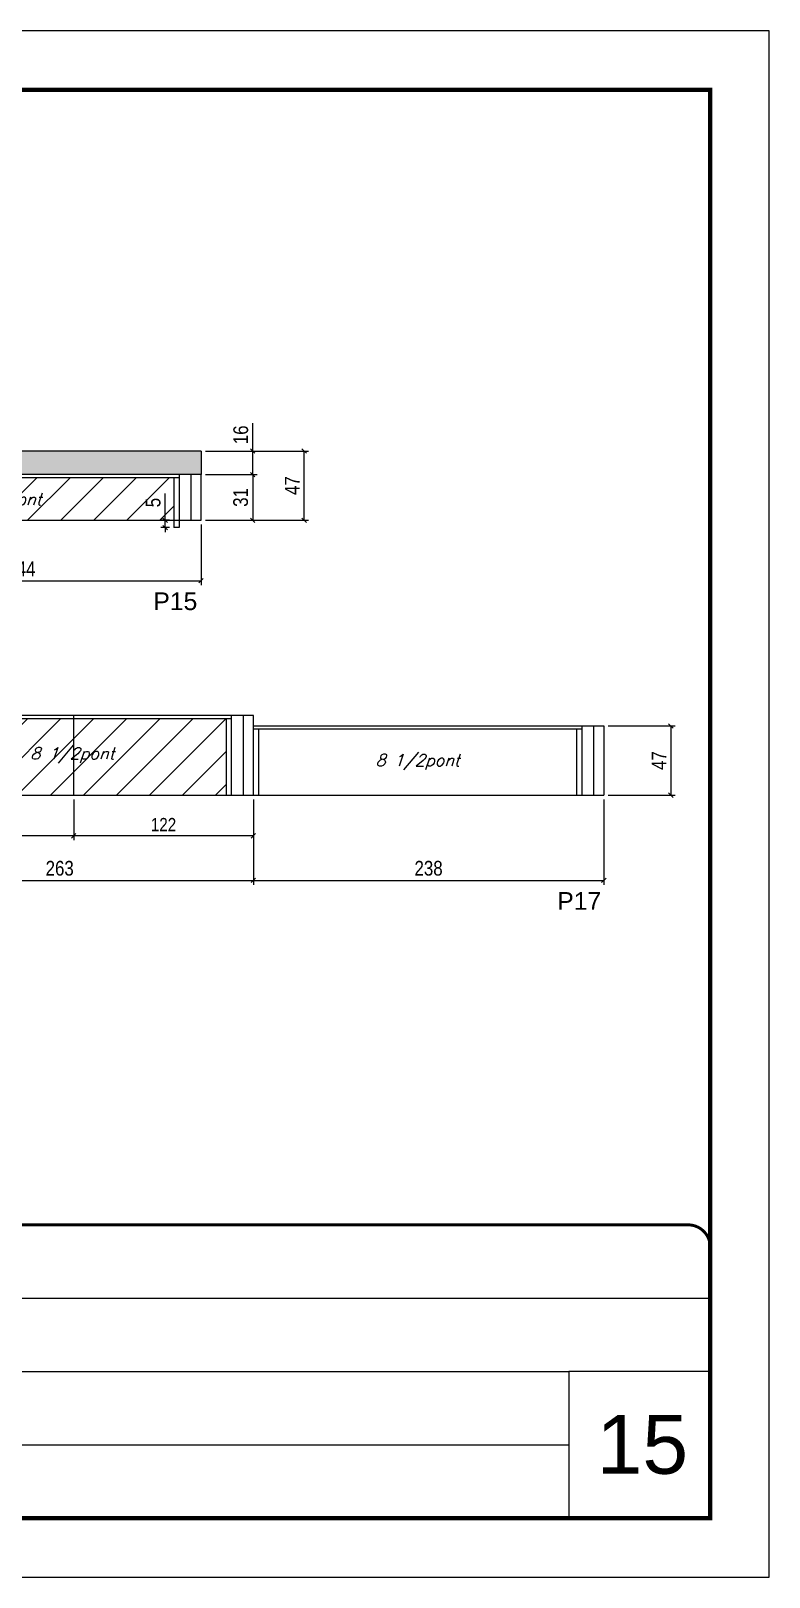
# Model space of a CAD drawing. Extents: x 3330 to 22105, y 1197 to 30204.
# Drawn here: x 7497 to 7998, y 25317 to 26367 of the extents above; entities that cross this region are included whole.
import ezdxf

# ---------------------------------------------------------------- set-up
doc = ezdxf.new("R2010")
doc.units = 0
doc.linetypes.add('CONTINUO', pattern=[0])
doc.linetypes.add('DASHED', pattern=[0.75, 0.5, -0.25])
for name, color, linetype in [('5', 5, 'Continuous'), ('COTA', 241, 'Continuous'), ('Painéis', 200, 'Continuous'), ('SARR_2.2x7', 40, 'Continuous'), ('SARR_3.5x7', 81, 'Continuous'), ('texto', 7, 'Continuous')]:
    doc.layers.add(name, color=color, linetype=linetype)
for name, color, linetype, lineweight in [('CARIMBO', 255, 'Continuous', 9), ('Folhas', 255, 'Continuous', 9), ('Hachura', 251, 'Continuous', 9), ('SARRAFO DE PRESSAO', 251, 'DASHED', 9)]:
    doc.layers.add(name, color=color, linetype=linetype, lineweight=lineweight)
doc.styles.add('ARIAL', font='arial.ttf')
doc.styles.add('COTA TECNICA', font='techl___.ttf', dxfattribs={"height": 10})
doc.styles.add('COTA TECNICA-50', font='techl___.ttf', dxfattribs={"height": 9})
doc.styles.add('Romans', font='romans.shx')
doc.styles.get("Standard").update_dxf_attribs({"font": 'arial.ttf'})
doc.dimstyles.new('COTA PAINEL-50', dxfattribs={"dimtxt": 9, "dimasz": 3, "dimexe": 3, "dimexo": 3, "dimgap": 3, "dimtad": 1, "dimdec": 1, "dimzin": 12, "dimdsep": 46, "dimtxsty": 'COTA TECNICA-50', "dimblk1": 'OBLIQUE', "dimblk2": 'OBLIQUE', "dimsah": 1, "dimcen": 0.9, "dimclrd": 4, "dimclre": 4, "dimclrt": 240, "dimadec": 1, "dimazin": 3, "dimtfac": 1, "dimtdec": 1, "dimtmove": 0, "dimatfit": 3, "dimfxl": 1, "dimtolj": 1, "dimtzin": 12, "dimarcsym": 0})
doc.dimstyles.new('PAINEL', dxfattribs={"dimtxt": 10, "dimasz": 3, "dimexe": 3, "dimexo": 3, "dimgap": 3, "dimtad": 1, "dimdec": 1, "dimzin": 12, "dimdsep": 46, "dimtxsty": 'COTA TECNICA', "dimblk1": 'OBLIQUE', "dimblk2": 'OBLIQUE', "dimsah": 1, "dimcen": 0.9, "dimclrd": 4, "dimclre": 4, "dimclrt": 240, "dimadec": 1, "dimazin": 3, "dimtfac": 1, "dimtdec": 1, "dimtmove": 0, "dimatfit": 3, "dimfxl": 1, "dimtolj": 1, "dimtzin": 12, "dimarcsym": 0})

# ---------------------------------------------------------------- blocks, each defined once
blk = doc.blocks.new('9999999999')
at = {"color": 30, "linetype": 'CONTINUO'}
for p, q in [((98564.6, 34379.6), (99584, 34379.6)), ((98564.6, 34329.8), (99488, 34329.8)), ((99584, 34329.8), (99488, 34329.8)), ((99488, 34329.8), (99488, 34230.2)), ((98564.6, 34280), (99488, 34280))]:
    blk.add_line(p, q, dxfattribs=at)
at = {"color": 30, "linetype": 'CONTINUO', "const_width": 2}
blk.add_lwpolyline([(99584, 34230.2), (99584, 34414.4, 0.414214), (99569, 34429.4), (98229, 34429.4, 0.414214), (98214, 34414.4), (98214, 34245.2, 0.414214), (98229, 34230.2), (99584, 34230.2)], format="xyb", dxfattribs=at)
at = {"layer": 'Folhas'}
blk.add_lwpolyline([(98139, 34190.2), (99624, 34190.2), (99624, 35240.2), (98139, 35240.2)], close=True, dxfattribs=at)
at = {"layer": 'Folhas', "color": 30, "const_width": 3}
blk.add_lwpolyline([(98214, 34230.2), (99584, 34230.2), (99584, 35200.2), (98214, 35200.2)], close=True, dxfattribs=at)
blk = doc.blocks.new('_Oblique')
at = {"color": 0, "linetype": 'ByBlock', "lineweight": -2}
blk.add_line((-0.5, -0.5), (0.5, 0.5), dxfattribs=at)
blk = doc.blocks.new('*D3239')
at = {"layer": 'COTA', "color": 4, "linetype": 'ByBlock', "lineweight": -2, "transparency": 16777216}
for p, q in [((7612.5, 26032.1), (7612.5, 25991)), ((7368.5, 26027.1), (7368.5, 25991)), ((7368.5, 25994), (7612.5, 25994))]:
    blk.add_line(p, q, dxfattribs=at)
at = {"layer": 'Defpoints', "color": 0, "linetype": 'ByBlock', "transparency": 16777216}
for p in [(7368.5, 26030.1), (7612.5, 26035.1), (7612.5, 25994)]:
    blk.add_point(p, dxfattribs=at)
at = {"layer": 'COTA', "color": 4, "linetype": 'ByBlock', "lineweight": -2, "transparency": 16777216, "xscale": 3, "yscale": 3, "zscale": 3, "rotation": 180}
blk.add_blockref('_Oblique', (7368.5, 25994), dxfattribs=at)
at = {"layer": 'COTA', "color": 4, "linetype": 'ByBlock', "lineweight": -2, "transparency": 16777216, "xscale": 3, "yscale": 3, "zscale": 3}
blk.add_blockref('_Oblique', (7612.5, 25994), dxfattribs=at)
at = {"layer": 'COTA', "color": 240, "linetype": 'ByBlock', "transparency": 16777216, "insert": (7490.5, 26002.1), "char_height": 10, "attachment_point": 5, "style": 'COTA TECNICA'}
blk.add_mtext('\\A1;244', dxfattribs=at)
blk = doc.blocks.new('*D3240')
at = {"layer": 'COTA', "color": 4, "linetype": 'ByBlock', "lineweight": -2, "transparency": 16777216}
for p, q in [((7647.6, 26082.1), (7647.6, 26101.1)), ((7615.5, 26082.1), (7650.6, 26082.1)), ((7647.6, 26066.1), (7647.6, 26082.1)), ((7615.5, 26066.1), (7650.6, 26066.1))]:
    blk.add_line(p, q, dxfattribs=at)
at = {"layer": 'Defpoints', "color": 0, "linetype": 'ByBlock', "transparency": 16777216}
for p in [(7612.5, 26082.1), (7647.6, 26082.1), (7612.5, 26066.1)]:
    blk.add_point(p, dxfattribs=at)
at = {"layer": 'COTA', "color": 4, "linetype": 'ByBlock', "lineweight": -2, "transparency": 16777216, "xscale": 3, "yscale": 3, "zscale": 3}
for p, rotation in [((7647.6, 26082.1), 90), ((7647.6, 26066.1), 270)]:
    blk.add_blockref('_Oblique', p, dxfattribs=dict(at, rotation=rotation))
at = {"layer": 'COTA', "color": 240, "linetype": 'ByBlock', "transparency": 16777216, "insert": (7639.5, 26093.1), "char_height": 10, "attachment_point": 5, "rotation": 90, "style": 'COTA TECNICA'}
blk.add_mtext('\\A1;16', dxfattribs=at)
blk = doc.blocks.new('*D3241')
at = {"layer": 'COTA', "color": 4, "linetype": 'ByBlock', "lineweight": -2, "transparency": 16777216}
for p, q in [((7526, 25845.4), (7526, 25817.8)), ((7648, 25845.4), (7648, 25817.8)), ((7648, 25820.8), (7526, 25820.8))]:
    blk.add_line(p, q, dxfattribs=at)
at = {"layer": 'Defpoints', "color": 0, "linetype": 'ByBlock', "transparency": 16777216}
for p in [(7526, 25848.4), (7648, 25848.4), (7526, 25820.8)]:
    blk.add_point(p, dxfattribs=at)
at = {"layer": 'COTA', "color": 4, "linetype": 'ByBlock', "lineweight": -2, "transparency": 16777216, "xscale": 3, "yscale": 3, "zscale": 3, "rotation": 180}
blk.add_blockref('_Oblique', (7526, 25820.8), dxfattribs=at)
at = {"layer": 'COTA', "color": 4, "linetype": 'ByBlock', "lineweight": -2, "transparency": 16777216, "xscale": 3, "yscale": 3, "zscale": 3}
blk.add_blockref('_Oblique', (7648, 25820.8), dxfattribs=at)
at = {"layer": 'COTA', "color": 240, "linetype": 'ByBlock', "transparency": 16777216, "insert": (7587, 25828.4), "char_height": 9, "attachment_point": 5, "style": 'COTA TECNICA-50'}
blk.add_mtext('\\A1;122', dxfattribs=at)
blk = doc.blocks.new('*D3242')
at = {"layer": 'COTA', "color": 4, "linetype": 'ByBlock', "lineweight": -2, "transparency": 16777216}
for p, q in [((7385, 25845.4), (7385, 25817.8)), ((7526, 25845.4), (7526, 25817.8)), ((7526, 25820.8), (7385, 25820.8))]:
    blk.add_line(p, q, dxfattribs=at)
at = {"layer": 'Defpoints', "color": 0, "linetype": 'ByBlock', "transparency": 16777216}
for p in [(7385, 25848.4), (7526, 25848.4), (7385, 25820.8)]:
    blk.add_point(p, dxfattribs=at)
at = {"layer": 'COTA', "color": 4, "linetype": 'ByBlock', "lineweight": -2, "transparency": 16777216, "xscale": 3, "yscale": 3, "zscale": 3, "rotation": 180}
blk.add_blockref('_Oblique', (7385, 25820.8), dxfattribs=at)
at = {"layer": 'COTA', "color": 4, "linetype": 'ByBlock', "lineweight": -2, "transparency": 16777216, "xscale": 3, "yscale": 3, "zscale": 3}
blk.add_blockref('_Oblique', (7526, 25820.8), dxfattribs=at)
at = {"layer": 'COTA', "color": 240, "linetype": 'ByBlock', "transparency": 16777216, "insert": (7455.5, 25828.4), "char_height": 9, "attachment_point": 5, "style": 'COTA TECNICA-50'}
blk.add_mtext('\\A1;141', dxfattribs=at)
blk = doc.blocks.new('*D3260')
at = {"layer": 'COTA', "color": 4, "linetype": 'ByBlock', "lineweight": -2, "transparency": 16777216}
for p, q in [((7385, 25845.4), (7385, 25787.5)), ((7648, 25845.4), (7648, 25787.5)), ((7385, 25790.5), (7648, 25790.5))]:
    blk.add_line(p, q, dxfattribs=at)
at = {"layer": 'Defpoints', "color": 0, "linetype": 'ByBlock', "transparency": 16777216}
for p in [(7385, 25848.4), (7648, 25848.4), (7648, 25790.5)]:
    blk.add_point(p, dxfattribs=at)
at = {"layer": 'COTA', "color": 4, "linetype": 'ByBlock', "lineweight": -2, "transparency": 16777216, "xscale": 3, "yscale": 3, "zscale": 3, "rotation": 180}
blk.add_blockref('_Oblique', (7385, 25790.5), dxfattribs=at)
at = {"layer": 'COTA', "color": 4, "linetype": 'ByBlock', "lineweight": -2, "transparency": 16777216, "xscale": 3, "yscale": 3, "zscale": 3}
blk.add_blockref('_Oblique', (7648, 25790.5), dxfattribs=at)
at = {"layer": 'COTA', "color": 240, "linetype": 'ByBlock', "transparency": 16777216, "insert": (7516.5, 25798.7), "char_height": 10, "attachment_point": 5, "style": 'COTA TECNICA'}
blk.add_mtext('\\A1;263', dxfattribs=at)
blk = doc.blocks.new('*D3262')
at = {"layer": 'COTA', "color": 4, "linetype": 'ByBlock', "lineweight": -2, "transparency": 16777216}
for p, q in [((7588.1, 26035.1), (7588.1, 26053.2)), ((7591, 26035.1), (7585.1, 26035.1)), ((7591, 26030.1), (7585.1, 26030.1)), ((7588.1, 26030.1), (7588.1, 26035.1)), ((7588.1, 26030.1), (7588.1, 26027.1))]:
    blk.add_line(p, q, dxfattribs=at)
at = {"layer": 'Defpoints', "color": 0, "linetype": 'ByBlock', "transparency": 16777216}
for p in [(7588.1, 26035.1), (7594, 26035.1), (7594, 26030.1)]:
    blk.add_point(p, dxfattribs=at)
at = {"layer": 'COTA', "color": 4, "linetype": 'ByBlock', "lineweight": -2, "transparency": 16777216, "xscale": 3, "yscale": 3, "zscale": 3}
for p, rotation in [((7588.1, 26035.1), 270), ((7588.1, 26030.1), 90)]:
    blk.add_blockref('_Oblique', p, dxfattribs=dict(at, rotation=rotation))
at = {"layer": 'COTA', "color": 240, "linetype": 'ByBlock', "transparency": 16777216, "insert": (7580, 26047.1), "char_height": 10, "attachment_point": 5, "rotation": 90, "style": 'COTA TECNICA'}
blk.add_mtext('\\A1;5', dxfattribs=at)
blk = doc.blocks.new('*D3263')
at = {"layer": 'COTA', "color": 4, "linetype": 'ByBlock', "lineweight": -2, "transparency": 16777216}
for p, q in [((7615.5, 26066.1), (7650.6, 26066.1)), ((7647.6, 26066.1), (7647.6, 26035.1)), ((7615.5, 26035.1), (7650.6, 26035.1))]:
    blk.add_line(p, q, dxfattribs=at)
at = {"layer": 'Defpoints', "color": 0, "linetype": 'ByBlock', "transparency": 16777216}
for p in [(7612.5, 26066.1), (7612.5, 26035.1), (7647.6, 26035.1)]:
    blk.add_point(p, dxfattribs=at)
at = {"layer": 'COTA', "color": 4, "linetype": 'ByBlock', "lineweight": -2, "transparency": 16777216, "xscale": 3, "yscale": 3, "zscale": 3}
for p, rotation in [((7647.6, 26066.1), 90), ((7647.6, 26035.1), 270)]:
    blk.add_blockref('_Oblique', p, dxfattribs=dict(at, rotation=rotation))
at = {"layer": 'COTA', "color": 240, "linetype": 'ByBlock', "transparency": 16777216, "insert": (7639.4, 26050.6), "char_height": 10, "attachment_point": 5, "rotation": 90, "style": 'COTA TECNICA'}
blk.add_mtext('\\A1;31', dxfattribs=at)
blk = doc.blocks.new('*D3264')
at = {"layer": 'COTA', "color": 4, "linetype": 'ByBlock', "lineweight": -2, "transparency": 16777216}
for p, q in [((7615.5, 26082.1), (7685.5, 26082.1)), ((7682.5, 26035.1), (7682.5, 26082.1)), ((7615.5, 26035.1), (7685.5, 26035.1))]:
    blk.add_line(p, q, dxfattribs=at)
at = {"layer": 'Defpoints', "color": 0, "linetype": 'ByBlock', "transparency": 16777216}
for p in [(7612.5, 26082.1), (7682.5, 26082.1), (7612.5, 26035.1)]:
    blk.add_point(p, dxfattribs=at)
at = {"layer": 'COTA', "color": 4, "linetype": 'ByBlock', "lineweight": -2, "transparency": 16777216, "xscale": 3, "yscale": 3, "zscale": 3}
for p, rotation in [((7682.5, 26082.1), 90), ((7682.5, 26035.1), 270)]:
    blk.add_blockref('_Oblique', p, dxfattribs=dict(at, rotation=rotation))
at = {"layer": 'COTA', "color": 240, "linetype": 'ByBlock', "transparency": 16777216, "insert": (7674.4, 26058.6), "char_height": 10, "attachment_point": 5, "rotation": 90, "style": 'COTA TECNICA'}
blk.add_mtext('\\A1;47', dxfattribs=at)
blk = doc.blocks.new('*D3272')
at = {"layer": 'COTA', "color": 4, "linetype": 'ByBlock', "lineweight": -2, "transparency": 16777216}
for p, q in [((7648, 25845.4), (7648, 25787.5)), ((7886, 25845.4), (7886, 25787.5)), ((7648, 25790.5), (7886, 25790.5))]:
    blk.add_line(p, q, dxfattribs=at)
at = {"layer": 'Defpoints', "color": 0, "linetype": 'ByBlock', "transparency": 16777216}
for p in [(7648, 25848.4), (7886, 25848.4), (7886, 25790.5)]:
    blk.add_point(p, dxfattribs=at)
at = {"layer": 'COTA', "color": 4, "linetype": 'ByBlock', "lineweight": -2, "transparency": 16777216, "xscale": 3, "yscale": 3, "zscale": 3, "rotation": 180}
blk.add_blockref('_Oblique', (7648, 25790.5), dxfattribs=at)
at = {"layer": 'COTA', "color": 4, "linetype": 'ByBlock', "lineweight": -2, "transparency": 16777216, "xscale": 3, "yscale": 3, "zscale": 3}
blk.add_blockref('_Oblique', (7886, 25790.5), dxfattribs=at)
at = {"layer": 'COTA', "color": 240, "linetype": 'ByBlock', "transparency": 16777216, "insert": (7767, 25798.7), "char_height": 10, "attachment_point": 5, "style": 'COTA TECNICA'}
blk.add_mtext('\\A1;238', dxfattribs=at)
blk = doc.blocks.new('*D3273')
at = {"layer": 'COTA', "color": 4, "linetype": 'ByBlock', "lineweight": -2, "transparency": 16777216}
for p, q in [((7889, 25895.4), (7934.5, 25895.4)), ((7931.5, 25895.4), (7931.5, 25848.4)), ((7889, 25848.4), (7934.5, 25848.4))]:
    blk.add_line(p, q, dxfattribs=at)
at = {"layer": 'Defpoints', "color": 0, "linetype": 'ByBlock', "transparency": 16777216}
for p in [(7886, 25895.4), (7886, 25848.4), (7931.5, 25848.4)]:
    blk.add_point(p, dxfattribs=at)
at = {"layer": 'COTA', "color": 4, "linetype": 'ByBlock', "lineweight": -2, "transparency": 16777216, "xscale": 3, "yscale": 3, "zscale": 3}
for p, rotation in [((7931.5, 25895.4), 90), ((7931.5, 25848.4), 270)]:
    blk.add_blockref('_Oblique', p, dxfattribs=dict(at, rotation=rotation))
at = {"layer": 'COTA', "color": 240, "linetype": 'ByBlock', "transparency": 16777216, "insert": (7923.5, 25871.9), "char_height": 10, "attachment_point": 5, "rotation": 90, "style": 'COTA TECNICA'}
blk.add_mtext('\\A1;47', dxfattribs=at)

msp = doc.modelspace()

# ---------------------------------------------------------------- hatches: boundary and pattern name
at = {"layer": 'COTA', "linetype": 'ByBlock'}
h = msp.add_hatch(dxfattribs=at)
h.set_pattern_fill('AR-CONC', color=256, scale=0.03)
h.set_pattern_definition([(50, (-125801.029, -6571.9127), (5.46554007, -0.47817257), [0.5715, -6.2865]), (355, (-125801.029, -6571.9127), (-1.05730264, 5.73170536), [0.4572, -5.02921753]), (100.4514447, (-125800.5734, -6571.9525), (4.40823741, 5.25353256), [0.48570026, -5.34270734]), (46.1842, (-125801.029, -6570.389), (8.13237123, -1.26126984), [0.85725, -9.42975]), (96.6355576, (-125800.351, -6570.494), (7.122124, 7.42278374), [0.7285507, -8.01406824]), (351.184151, (-125801.029, -6570.389), (7.122124, 7.42278374), [0.685799, -7.54379196]), (21, (-125800.267, -6570.7697), (4.54843174, -3.06795595), [0.5715, -6.2865]), (326, (-125800.267, -6570.7697), (1.85406085, 5.52563898), [0.4572, -5.0292]), (71.451445, (-125799.888, -6571.0253), (6.40249258, 2.45768307), [0.48570026, -5.34269813]), (37.5, (-125801.029, -6571.9127), (0.092658098, 2.536651166), [0, -4.96824, 0, -5.1054, 0, -5.04825]), (7.5, (-125801.029, -6571.9127), (2.004589875, 3.005417245), [0, -2.91084, 0, -4.85394, 0, -1.92405]), (327.5, (-125802.7282, -6571.9127), (4.067717855, -0.17186232), [0, -1.905, 0, -5.9436, 0, -7.8867]), (317.5, (-125803.49, -6571.9127), (4.44387544, 0.76279473), [0, -2.4765, 0, -3.94716, 0, -5.6007])])
h.paths.add_polyline_path([(6921.04, 26082.07), (6921.04, 26066.07), (7612.54, 26066.07), (7612.54, 26082.07)])
at = {"layer": 'Hachura', "linetype": 'ByBlock'}
h = msp.add_hatch(dxfattribs=at)
h.set_pattern_fill('ANSI31', color=256, scale=5)
h.set_pattern_definition([(45, (-125691.273, -5427.082), (-11.2253202, 11.2253202), [])])
h.paths.add_polyline_path([(6939.54, 26249.63), (6939.54, 26218.83), (7043.04, 26218.83), (7043.04, 26249.63)])
h.paths.add_polyline_path([(7043.04, 26249.63), (7043.04, 26218.83), (7169.04, 26218.83), (7169.04, 26249.63)])
h.paths.add_polyline_path([(7398.04, 26218.83), (7398.04, 26249.63), (7176.04, 26249.63), (7176.04, 26218.83)])
h.paths.add_polyline_path([(7121.04, 26035.07), (7121.04, 26063.87), (6939.54, 26063.87), (6939.54, 26035.07)])
h.paths.add_polyline_path([(7128.04, 26063.87), (7128.04, 26035.07), (7365.04, 26035.07), (7365.04, 26063.87)])
h.paths.add_polyline_path([(7594.04, 26035.07), (7594.04, 26063.87), (7372.04, 26063.87), (7372.04, 26035.07)])
h.paths.add_polyline_path([(7417.04, 25895.43), (7392.04, 25895.43), (7392.04, 25848.43), (7417.04, 25848.43)])
h.paths.add_polyline_path([(7420.54, 25900.23), (7420.54, 25848.43), (7526.04, 25848.43), (7526.04, 25900.23)])
h.paths.add_polyline_path([(7629.54, 25848.43), (7629.54, 25900.23), (7526.04, 25900.23), (7526.04, 25848.43)])

# ---------------------------------------------------------------- linework, layer by layer
at = {"layer": 'COTA', "linetype": 'ByBlock'}
for p, q in [((7612.54, 26082.07), (6921.04, 26082.07)), ((7612.54, 26082.07), (7612.54, 26066.07)), ((7597.54, 26030.07), (7594.04, 26030.07))]:
    msp.add_line(p, q, dxfattribs=at)
at = {"layer": 'Painéis', "linetype": 'Continuous'}
for p, q in [((7612.54, 26066.07), (6921.04, 26066.07)), ((7612.54, 26035.07), (7612.54, 26066.07)), ((6921.04, 26035.07), (7612.54, 26035.07)), ((7648.04, 25902.43), (7385.04, 25902.43)), ((7526.04, 25848.43), (7526.04, 25902.43)), ((7648.04, 25848.43), (7648.04, 25902.43)), ((7648.04, 25895.43), (7886.04, 25895.43)), ((7886.04, 25895.43), (7886.04, 25848.43)), ((7385.04, 25848.43), (7886.04, 25848.43))]:
    msp.add_line(p, q, dxfattribs=at)
at = {"layer": 'SARR_2.2x7', "linetype": 'Continuous'}
for p, q in [((7597.54, 26063.87), (7368.54, 26063.87)), ((7605.54, 26066.07), (7605.54, 26035.07)), ((7633.04, 25900.23), (7417.04, 25900.23)), ((7641.04, 25902.43), (7641.04, 25848.43)), ((7871.04, 25893.23), (7648.04, 25893.23)), ((7879.04, 25895.43), (7879.04, 25848.43))]:
    msp.add_line(p, q, dxfattribs=at)
at = {"layer": 'SARR_3.5x7'}
for p, q in [((7594.04, 26063.87), (7594.04, 26030.07)), ((7597.54, 26066.07), (7597.54, 26030.07)), ((7629.54, 25900.23), (7629.54, 25848.43)), ((7633.04, 25902.43), (7633.04, 25848.43)), ((7651.54, 25893.23), (7651.54, 25848.43)), ((7867.54, 25893.23), (7867.54, 25848.43)), ((7871.04, 25895.43), (7871.04, 25848.43))]:
    msp.add_line(p, q, dxfattribs=at)

# ---------------------------------------------------------------- block references
at = {"layer": 'SARRAFO DE PRESSAO', "color": 6, "linetype": 'ByBlock'}
msp.add_blockref('9999999999', (-91625.75, -8872.81), dxfattribs=at)

# ---------------------------------------------------------------- texts
at = {"layer": '5', "linetype": 'Continuous'}
for s, p in [('P15', (7580.12, 25974.08)), ('P17', (7854.39, 25770.56))]:
    msp.add_text(s, height=12, rotation=359.99996, dxfattribs=at).set_placement(p)
at = {"layer": 'CARIMBO', "style": 'ARIAL'}
msp.add_text('15', height=40, dxfattribs=at).set_placement((7881.09, 25387.54))
at = {"layer": 'texto', "color": 2, "char_height": 8, "attachment_point": 5, "style": 'Romans'}
for insert in [(7475.54, 26048.07), (7525.04, 25875.43), (7759.54, 25870.83)]:
    msp.add_mtext('{\\Q19;\\C256;8 1/2pont}', dxfattribs=dict(at, insert=insert))

# ---------------------------------------------------------------- dimensions: what is measured, and where the dimension line sits
at = {"layer": 'COTA', "linetype": 'ByBlock'}
for base, p1, p2, picture, middle in [((7647.58, 26082.07), (7612.54, 26066.07), (7612.54, 26082.07), '*D3240', (7639.47, 26093.08)), ((7682.47, 26082.07), (7612.54, 26035.07), (7612.54, 26082.07), '*D3264', (7674.4, 26058.57)), ((7647.58, 26035.07), (7612.54, 26066.07), (7612.54, 26035.07), '*D3263', (7639.36, 26050.57)), ((7588.14, 26035.07), (7594.04, 26030.07), (7594.04, 26035.07), '*D3262', (7580.03, 26047.12)), ((7931.53, 25848.43), (7886.04, 25895.43), (7886.04, 25848.43), '*D3273', (7923.46, 25871.93))]:
    dim = msp.add_linear_dim(base=base, p1=p1, p2=p2, angle=90, dimstyle='PAINEL', dxfattribs=at)
    dim.commit()
    dim.dimension.update_dxf_attribs({"geometry": picture, "text_midpoint": middle})
for base, p1, p2, picture, middle in [((7612.54, 25993.98), (7368.54, 26030.07), (7612.54, 26035.07), '*D3239', (7490.54, 26002.05)), ((7648.04, 25790.45), (7385.04, 25848.43), (7648.04, 25848.43), '*D3260', (7516.54, 25798.67)), ((7886.04, 25790.45), (7648.04, 25848.43), (7886.04, 25848.43), '*D3272', (7767.04, 25798.7))]:
    dim = msp.add_linear_dim(base=base, p1=p1, p2=p2, dimstyle='PAINEL', dxfattribs=at)
    dim.commit()
    dim.dimension.update_dxf_attribs({"geometry": picture, "text_midpoint": middle})
dim = msp.add_linear_dim(base=(7385.04, 25820.82), p1=(7526.04, 25848.43), p2=(7385.04, 25848.43), angle=180, dimstyle='COTA PAINEL-50', override={"dimarcsym": 1}, dxfattribs=at)
dim.commit()
dim.dimension.update_dxf_attribs({"geometry": '*D3242', "text_midpoint": (7455.54, 25828.39)})
dim = msp.add_linear_dim(base=(7526.04, 25820.82), p1=(7648.04, 25848.43), p2=(7526.04, 25848.43), dimstyle='COTA PAINEL-50', override={"dimarcsym": 1}, dxfattribs=at)
dim.commit()
dim.dimension.update_dxf_attribs({"geometry": '*D3241', "text_midpoint": (7587.04, 25828.37)})

doc.saveas('drawing.dxf')
